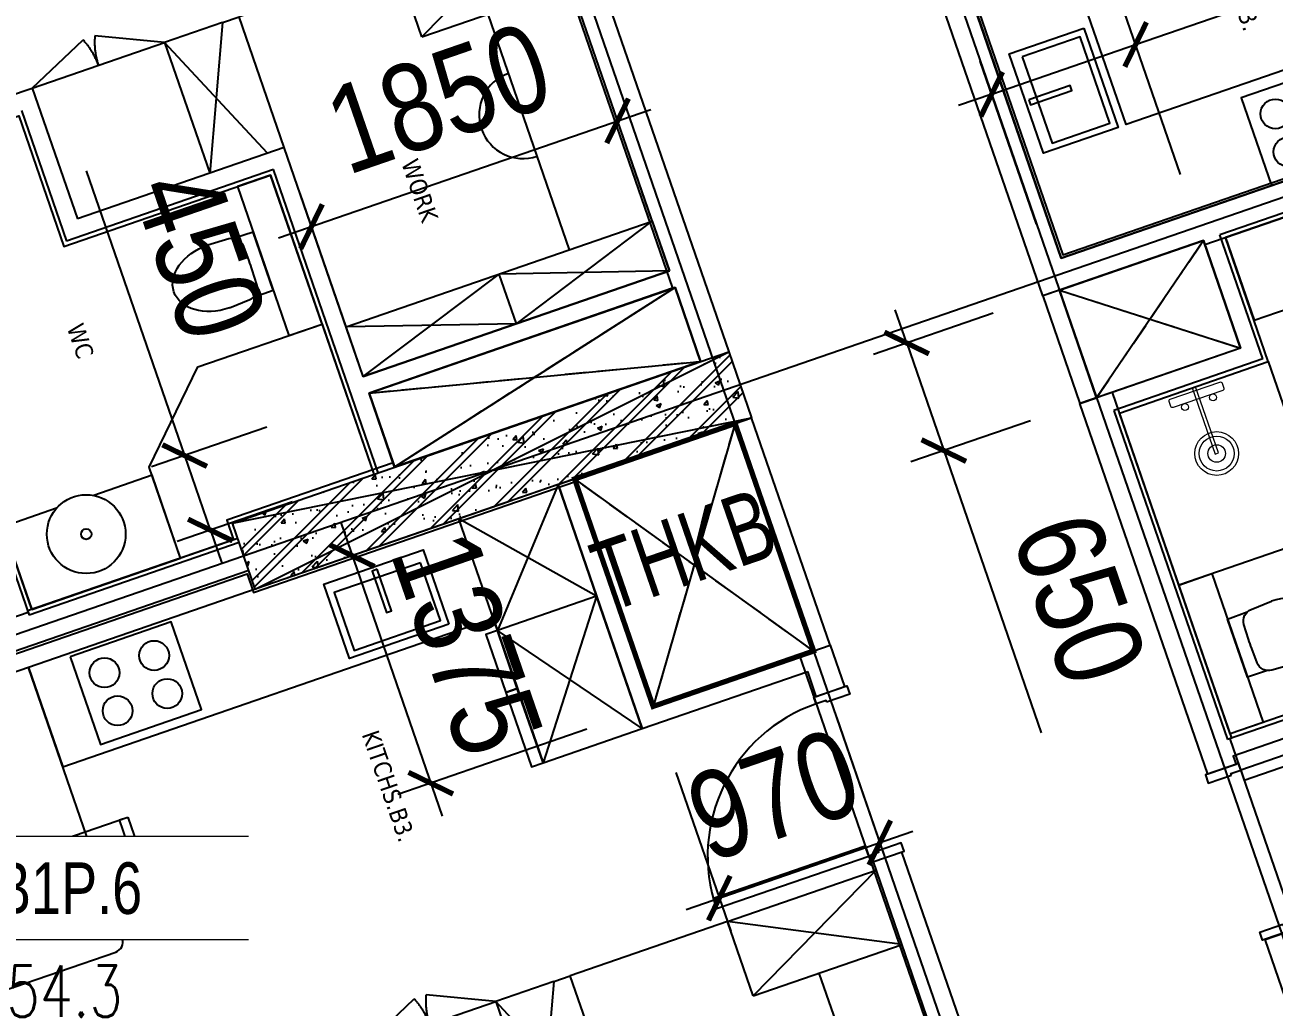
# Model space of a CAD drawing. Header units: millimetres. Extents: x -361699137 to 361252145, y -356478932 to 356523199.
# Drawn here: x -57059 to -49918, y 30538 to 36150 of the extents above; entities that cross this region are included whole.
import ezdxf
from ezdxf.enums import TextEntityAlignment as Align
from ezdxf.xclip import XClip

# ---------------------------------------------------------------- set-up
doc = ezdxf.new("R2010")
doc.units = ezdxf.units.MM
doc.header["$LTSCALE"] = 100
doc.header["$MEASUREMENT"] = 0
doc.header["$XCLIPFRAME"] = 0
doc.set_wipeout_variables(frame=1)
for name, pattern in [('ACAD_ISO03W100', [30, 12, -18]), ('HIDDEN', [0.375, 0.25, -0.125]), ('Xref_ST_MBDV Cot vach 30.7.2022$0$HIDDEN', [0.375, 0.25, -0.125])]:
    doc.linetypes.add(name, pattern=pattern)
for name, color, linetype in [('1VinaPVC-Text', 9, 'Continuous'), ('A-_FURN----_E-_N', 251, 'Continuous'), ('A-ANNO-ROOM', 50, 'Continuous'), ('ccu12-Text', 31, 'Continuous'), ('IDEA - dim', 251, 'Continuous'), ('KC', 5, 'Continuous'), ('KT-Khuat', 9, 'HIDDEN'), ('KT-Net manh', 139, 'Continuous'), ('KT-Tuong', 1, 'Continuous'), ('Xref_ST_MBDV Cot vach 30.7.2022$0$KT-Khuat', 9, 'Xref_ST_MBDV Cot vach 30.7.2022$0$HIDDEN'), ('Xref_ST_MBDV Cot vach 30.7.2022$0$KT-Text', 7, 'Continuous')]:
    doc.layers.add(name, color=color, linetype=linetype)
for name, color, linetype, lineweight in [('A-NoiThat', 39, 'Continuous', 13), ('ccu12-Tencaukien', 9, 'Continuous', 15), ('KT-Chuviet', 255, 'Continuous', 15), ('KT-Net thay', 7, 'Continuous', 15), ('KT-Net truc', 18, 'Continuous', 15)]:
    doc.layers.add(name, color=color, linetype=linetype, lineweight=lineweight)
doc.layers.add('dien tich thong thuy', color=3, linetype='Continuous', plot=False)
doc.styles.add('220126_HDN_HBA typical plan$0$211210_HDN_HBA_TYPICAL PLAN CORE OPT 1$0$HBA-Text', font='GOTHIC.TTF')
doc.styles.add('Arial Narrow', font='ARIALN.TTF')
doc.styles.add('font unicode ccu', font='arial.ttf')
doc.styles.add('ROMANS', font='ROMANS.SHX')
doc.styles.add('Tahoma', font='tahoma.ttf')
doc.styles.add('Xref_ST_MBDV Cot vach 30.7.2022$0$Arial', font='arial.ttf', dxfattribs={"width": 0.7})
doc.dimstyles.new('ccu12-200', dxfattribs={"dimscale": 200, "dimtxt": 2.5, "dimasz": 1, "dimexe": 1, "dimexo": 2, "dimgap": 1, "dimtad": 1, "dimdec": 0, "dimdsep": 46, "dimtxsty": 'Arial Narrow', "dimblk": 'ARCHTICK', "dimcen": -1, "dimdle": 1, "dimclrd": 256, "dimclre": 256, "dimclrt": 3, "dimadec": 0, "dimazin": 2, "dimtfac": 0.1, "dimtdec": 0, "dimtmove": 0, "dimatfit": 1, "dimldrblk": 'ARCHTICK', "dimfxl": 1, "dimtvp": 0.8333333333333334, "dimtolj": 1, "dimtzin": 12, "dimarcsym": 0})

# ---------------------------------------------------------------- blocks, each defined once
blk = doc.blocks.new('*U204')
at = {"ltscale": 5}
blk.add_lwpolyline([(305, -530), (305, -1.13686837721616e-13), (-305, 0), (-305, -530)], close=True, dxfattribs=at)
for centre in [(-150, -150), (150, -150.0000000000001), (-150, -380), (150, -380)]:
    blk.add_circle(centre, 85, dxfattribs=at)
blk = doc.blocks.new('*U205')
at = {"ltscale": 5}
for points in [[(-300, -450), (300, -450), (300, 0), (-300, 0)], [(-261, -65), (261, -65), (261, -415), (-261, -415)], [(-15, -20), (15, -20), (15, -270), (-15, -270)]]:
    blk.add_lwpolyline(points, close=True, dxfattribs=at)
blk = doc.blocks.new('220126_HDN_HBA typical plan$0$210902_YS plan 330pm ver13$0$TOTO-WC-CW822J')
at = {"color": 0}
blk.add_lwpolyline([(-177.2072506700642, -119.1915361834399), (-175, 0), (175, 0), (177.2072506700642, -119.1915361836145)], dxfattribs=at)
blk.add_lwpolyline([(-190, -270), (-183.3947591906181, -144.5004246227618, -0.3908696114996718), (-115.4352058441145, -78.20653349565691), (-27.76706723973621, -75.77130742336158, -0.01388621073825284), (27.76706724101678, -75.77130742336158), (115.4352058439981, -78.20653349565691, -0.3908696114996718), (183.3947591905016, -144.5004246227618), (190, -270)], format="xyb", dxfattribs=at)
blk.add_ellipse((0, -270), major_axis=(0, -270), ratio=0.7037037037037037, start_param=4.71238898038469, end_param=7.853981633974483, dxfattribs=at)
blk = doc.blocks.new('d800')
blk.add_line((760, 70), (40, 70))
for points in [[(40, 790), (40, 70), (85, 70), (85, 790)], [(50, 25), (40, 25), (40, 70), (0, 70), (0, -70), (50, -70)], [(750, 25), (760, 25), (760, 70), (800, 70), (800, -70), (750, -70)]]:
    blk.add_lwpolyline(points, close=True)
blk.add_arc((40, 70), 720, 0, 90)
blk = doc.blocks.new('26')
at = {"layer": 'A-_FURN----_E-_N', "linetype": 'Continuous'}
for points in [[(674.9999999981228, -1170.000000000073), (674.9999999981228, -1769.999999999156), (1474.999999998137, -1769.999999999607), (1475, -1170.000000000044)], [(674.9999999981228, -1769.999999999156), (674.9999999962747, -1839.999999999607), (1024.999999998123, -1839.999999999127), (1024.999999998137, -1769.999999999607)], [(1024.999999998137, -1769.999999999607), (1024.999999998123, -1839.999999999127), (1474.999999998145, -1839.999999999578), (1474.999999998137, -1769.999999999607)]]:
    blk.add_lwpolyline(points, close=True, dxfattribs=at)
at = {"layer": 'IDEA - dim'}
for p, q in [((-1.455191522836685e-11, -1070.000000000073), (0, -100)), ((2675.000003136694, -1070.000002763758), (2675.000003688037, -170.0000000000728)), ((3125.00000304541, -1070.000002763321), (3125.000003688037, -170.0000000010041)), ((4550.000000001863, -670.0000000005384), (3125.000003693611, -670.0000000010114)), ((3125.00000304541, -1070.000002763321), (2675.000003136694, -1070.000002763758)), ((3124.999999353648, -1070.000003145149), (3125.000003045432, -1069.999996950908)), ((4849.999999999985, -1095.000000001004), (4550.000000001848, -1095.000000001019)), ((674.9999999981228, -1769.999999999156), (-1.862645149230957e-09, -1769.99999999912)), ((3465.000000003725, -2020.000000004278), (2674.999999999985, -2020.000000004249)), ((2674.999999996267, -2119.999999999607), (2674.99999999626, -2020.00000000518)), ((2674.999999998123, -2120.000000000073), (2674.999999998137, -2470.000000000546))]:
    blk.add_line(p, q, dxfattribs=at)
for points in [[(0, -100), (-1.455191522836685e-11, 0)], [(1375, -100), (0, -100)], [(1474.999999999971, -1170.000000000364), (0, -1170.000000000073), (-1.891748979687691e-09, -4369.999999999141), (599.9999999981228, -4369.999999999141), (599.9999999999854, -1769.999999999593), (1474.999999998137, -1769.999999999607), (1475, -1170.000000000044)], [(5490.000006117116, -3000.000006208036), (5490, -4245.000000000538), (2799.999999996275, -4245.000000000073), (2799.999999996267, -3394.999999999622), (3589.999999999985, -3395.000000000073), (3590.000000000015, -2144.999999999607), (5397.323217466314, -2144.999999918175)], [(5490.00000611713, -3000.000006206166), (5490, -3345.0000004592), (4940.000000460073, -3345.000000460146), (4490.000000460073, -2895.000000460132), (4490.000000460066, -2145.000000000044), (5397.323217466314, -2144.999999918175)], [(2674.999999996282, -3270.000000000502), (2674.999999996275, -2469.999999999607), (3465, -2470.000000000553)], [(4990.00000200978, -3922.24972161006), (4990.00000200978, -4245.000000001004), (5490, -4245.000000000538), (5490, -3345.0000004592), (4990.00000200978, -3345.00000045968), (4990.000002007924, -3697.750278391024)]]:
    blk.add_lwpolyline(points, dxfattribs=at)
for points in [[(1675.000000007451, -125.0000000000728), (1665.000000007436, -125.0000000000728), (1665.000000007451, -185.0000000000728), (1625.000000007451, -184.9999999995925), (1625.000000007421, 15.00000000040745), (1675.000000009313, 14.99999999990541)], [(2575.000000009299, -125.0000000005384), (2585.000000007436, -124.9999999995925), (2585.000000009313, -185.0000000005384), (2625.000000007451, -185.0000000005384), (2625.000000007436, 15.00000000037835), (2575.000000007436, 14.99999999949068)], [(2585.000000009313, -1105.000000001004), (2585.000000009313, -185.0000000005384), (2525.000000009299, -185.0000000010041), (2525.000000007436, -1105.000000001004)], [(4850.000000001863, -170.000000000975), (4850.000000000015, -2020.00000000147), (4550.000000001855, -2020.000000001448), (4550.000000001848, -170.0000000019209)], [(4490.000000460066, -2145.000000000044), (3590.000000000015, -2144.999999999607), (3590.000000001848, -2345.000000000546), (4490.000000460059, -2345.000000000524)], [(993.3708926252875, -4113.634093876055), (1443.370892627165, -4113.634093876055), (1443.370892625288, -4563.634093876521), (993.3708926252875, -4563.634093875604)], [(993.3708926252875, -4113.634093876055), (1443.370892627165, -4113.634093876055), (1443.370892625309, -4163.634093876077), (993.3708926252875, -4163.63409387607)]]:
    blk.add_lwpolyline(points, close=True, dxfattribs=at)
at = {"layer": 'IDEA - dim', "color": 6, "const_width": 29.99999999999999}
blk.add_lwpolyline([(0, -100), (1375, -100), (1374.999999999985, -1070.000000000058), (-1.455191522836685e-11, -1070.000000000073)], close=True, dxfattribs=at)
at = {"layer": 'IDEA - dim'}
blk.add_lwpolyline([(-1.891748979687691e-09, -5169.999999999622), (1639.999999994383, -5169.999999999607, 0.414213562373095), (1699.999999994427, -5110.000000000073), (1699.99999999439, -4429.999999999141, 0.414213562373095), (1639.999999996282, -4369.999999999629), (-1.862645149230957e-09, -4369.999999999607)], format="xyb", close=True, dxfattribs=at)
for radius in [224.9999999999999, 29.99999999999999]:
    blk.add_circle((5185.000002004206, -3810.000000000524), radius, dxfattribs=at)
for centre, radius, end in [((2585.000000009313, -185.0000000005384), 919.9999999999997, 269.9999999995831), ((3733.683784395442, -670.00000000008), 249.9999999999999, 359.9999999995831)]:
    blk.add_arc(centre, radius, 179.9999999995831, end, dxfattribs=at)
at = {"layer": 'KT-Khuat', "ltscale": 5}
for p, q in [((0, -100), (1374.999999999985, -1070.000000000058)), ((1375, -100), (-1.455191522836685e-11, -1070.000000000073)), ((4949.999999998123, -169.9999999995925), (5397.323217466299, -2019.999999919077)), ((4949.999999998137, -2020.000000001455), (5397.323274049806, -169.9999999181819))]:
    blk.add_line(p, q, dxfattribs=at)
at = {"layer": 'KT-Net manh', "linetype": 'ACAD_ISO03W100', "ltscale": 4}
for p, q in [((3125.0000036899, -170.0000000722503), (2675.000003168359, -1070.000002763758)), ((2675.000003688037, -170.0000000000728), (3125.00000304541, -1070.000002763321)), ((4849.999999994412, -1095.000000000982), (4549.999999996275, -170.0000000019354)), ((4849.99999999626, -170.0000000010186), (4549.999999996289, -1095.000000001004)), ((2675.000003136694, -1070.000002763758), (2675.00000313668, -2020.000000000524)), ((4849.999999994398, -2020.00000000147), (4549.999999996289, -1095.000000001004)), ((4849.999999994412, -1095.000000000982), (4549.999999996282, -2020.000000001455)), ((0, -1170.000000000073), (674.9999999981228, -1769.999999999156)), ((674.9999999981228, -1170.000000000073), (-1.862645149230957e-09, -1769.99999999912)), ((674.9999999981228, -1170.000000000073), (1474.999999998137, -1769.999999999607)), ((1475, -1170.000000000044), (674.9999999981228, -1769.999999999156)), ((2674.999999998123, -2120.000000000073), (3465, -2470.000000000553)), ((3465.000000001848, -2120.000000000568), (2674.999999996275, -2469.999999999607)), ((2674.999999996275, -2469.999999999607), (2509.874697772786, -2834.326274877021)), ((2674.999999996282, -3270.000000000502), (2509.874697772771, -2905.673725121262))]:
    blk.add_line(p, q, dxfattribs=at)
for centre, start, end in [((2674.999999996275, -2469.999999999607), 245.6183179426831, 269.9999999995831), ((2674.999999996282, -3270.000000000502), 89.99999999958312, 114.3816820573169)]:
    blk.add_arc(centre, 399.9999999999998, start, end, dxfattribs=at)
at = {"layer": 'KT-Tuong'}
for p, q in [((2625.000000007465, -5.384208634495735e-10), (5397.323274051669, 7.389462552964687e-08)), ((1624.999999998152, -170.0000000005384), (1624.999999998137, -1.01863406598568e-10)), ((1624.999999996275, -170.0000000000728), (1474.999999999985, -170.0000000000728)), ((4850, -170.0000000005384), (2625.000000009313, -169.9999999996071)), ((4850.000000000015, -2020.00000000147), (4850.000000001863, -170.000000000975)), ((4949.999999998137, -169.9999999995925), (4949.999999998137, -2020.00000000147)), ((5397.323274049806, -169.9999999181746), (4949.999999998123, -170.0000000000728)), ((4849.999999998137, -2020.000000001935), (3465, -2020.000000003798)), ((3465, -2020.000000004264), (3465, -3270.000000000058)), ((5397.323217466314, -2019.999999919077), (4949.999999996275, -2020.000000001004)), ((5397.323217464451, -2119.999999918175), (3565.000000001848, -2120.000000000058)), ((3564.999999998137, -2120.000000000538), (3564.999999998137, -3370.000000000073)), ((5515.00000611713, -3000.000006207571), (5514.999999999985, -4269.999999999593)), ((5685.000003750451, -3000.000008806877, 9.79608882449709e-09), (5684.999993890298, -6600.000161862743, -1.594545972149397e-08)), ((2774.999999994412, -3369.999999998676), (3564.999999998137, -3370.000000000073)), ((4365.000000001863, -4270.000000000538), (5514.999999999985, -4269.999999999593))]:
    blk.add_line(p, q, dxfattribs=at)
for points in [[(0, -1170.000000000073), (-1.455191522836685e-11, -1070.000000000073), (1374.999999999985, -1070.000000000058), (1374.999999999985, 4.365574568510056e-11)], [(1374.999999999985, 4.365574568510056e-11), (-1.455191522836685e-11, 0)], [(1374.999999999985, 4.365574568510056e-11), (1624.999999998137, -1.01863406598568e-10)], [(-1.455191522836685e-11, -1170.000000000058), (1475, -1170.000000000044), (1474.999999999985, -170.0000000000728)], [(4850, -170.0000000005384), (4849.999999998123, -2020.000000001484)], [(2674.999999996275, -3420.000000000524), (2674.999999996282, -3270.000000000502), (3465, -3270.000000000058)]]:
    blk.add_lwpolyline(points, dxfattribs=at)
at = {"layer": 'IDEA - dim'}
for name, p, xscale, rotation in [('*U205', (99.9999999981228, -2319.999999999141), -1, 90), ('d800', (2729.999999994419, -4219.9999999996), -0.9999999999999994, 270)]:
    blk.add_blockref(name, p, dxfattribs=dict(at, xscale=xscale, rotation=rotation))
at = {"layer": 'IDEA - dim', "xscale": -0.9999999999999998}
blk.add_blockref('220126_HDN_HBA typical plan$0$210902_YS plan 330pm ver13$0$TOTO-WC-CW822J', (4040.000000230968, -2345.000000000538), dxfattribs=at)
at = {"layer": 'IDEA - dim', "extrusion": (3.761581922631318e-37, -2.328948182566656e-37, -1), "xscale": -1.000000000000001, "zscale": -1.000000000000001, "rotation": 90}
blk.add_blockref('*U204', (-550, -3819.999999999141), dxfattribs=at)
at = {"layer": '1VinaPVC-Text', "style": 'Tahoma'}
for s, p in [('WORK', (3766.135178042547, -1417.810789076218)), ('KITCHS.B3.', (981.6046331841499, -2696.742804865426)), ('WC', (4030.913363985717, -3531.033974960061))]:
    blk.add_text(s, height=99.99999999999996, rotation=359.9999999995831, dxfattribs=at).set_placement(p)
blk = doc.blocks.new('A$C2A980E36')
at = {"ltscale": 0.5}
blk.add_lwpolyline([(-10, 0), (10, 0), (10, 400), (-10, 400)], close=True, dxfattribs=at)
blk.add_lwpolyline([(160, 60), (160, 30, -0.4142135623730916), (150, 20), (-150, 20, -0.4142135623730987), (-160, 30), (-160, 60.00000000000728, -0.414213562373095), (-150, 70.00000000000728), (150, 70, -0.4142135623730915)], format="xyb", close=True, dxfattribs=at)
for centre, radius in [((0, 400), 125), ((0, 400), 100), ((0, 400), 50), ((-85, 90.00000000000728), 20), ((85, 90), 20)]:
    blk.add_circle(centre, radius, dxfattribs=at)
blk = doc.blocks.new('18')
at = {"layer": 'IDEA - dim'}
blk.add_line((1624.999999996238, 7930.000000000004), (1624.999999996238, 8100.000000000011), dxfattribs=at)
for points in [[(1675.000000007414, 7975.000000000076), (1665.000000007414, 7975.000000000062), (1665.000000007392, 7915.000000000069), (1625.000000007407, 7915.000000000069), (1625.000000007414, 8115.000000000084), (1675.000000007414, 8115.000000000084)], [(2575.000000007414, 7975.000000000069), (2585.000000007407, 7975.000000000084), (2585.000000007414, 7915.000000000069), (2625.000000007414, 7915.000000000069), (2625.000000007407, 8115.000000000069), (2575.000000007414, 8115.000000000062)], [(2585.000000007407, 6994.999999999669), (2585.000000007414, 7914.999999999662), (2525.000000007407, 7914.999999999654), (2525.000000007407, 6994.999999999662)], [(2800.000001167835, 7905.000000000084), (3700.000001834655, 7905.000000000011), (3700.000001834669, 7705.000000000004), (2800.000001167842, 7705.000000000069)]]:
    blk.add_lwpolyline(points, close=True, dxfattribs=at)
for points, elevation in [([(7159.997110252538, 7930.000000000047), (5684.99711025443, 7930.000000000069), (5684.997110254364, 5355.000000000011), (6284.99711025435, 5355.000000000011), (6284.9971102544, 7330.000000000062), (7159.997110252531, 7329.999999999982)], -3.803953503914419e-10), ([(3699.996061453749, 7905.000373194252), (4739.996059622776, 7905.000373194238), (4739.996059622747, 7005.000373194223), (3699.996061453741, 7005.000373194231)], 3.575141225003065e-10)]:
    blk.add_lwpolyline(points, close=True, dxfattribs=dict(at, elevation=elevation))
for points, elevation in [([(2799.996058933575, 6930.000371440528), (2799.996058913101, 7005.000370430422), (2799.996064078208, 7005.000370430465), (2799.996063081715, 7905.000373194347), (4739.996059622768, 7905.000373423838), (4739.996059622761, 7005.000372964616), (5489.996057612974, 7005.000372735023), (5489.996057612974, 6105.000373194223), (4749.996059620891, 6105.000373194238)], 5.562278967497294e-10), ([(4989.996059622739, 6427.750651584542), (4989.996059622747, 6105.000373194238), (5489.996057612967, 6105.000373194223), (5489.996057612974, 7005.000372735023), (4989.996059622761, 7005.000372735038), (4989.996059622761, 6652.250094803941)], 6.243583338056205e-10)]:
    blk.add_lwpolyline(points, dxfattribs=dict(at, elevation=elevation))
at = {"layer": 'KT-Tuong'}
for p, q in [((2625.000000007414, 8100.000000000025), (4864.996059622768, 8100.000000000047)), ((2625.000000007414, 7930.000000000011), (2625.000000007414, 8100.000000000025)), ((4864.996059622754, 7130.00037273503), (4864.996059622768, 8100.000000000047)), ((4764.996059622761, 7930.000000000025), (2774.999998921347, 7930.000000000076)), ((2774.999999312648, 6929.999998246345), (2774.999998921347, 7930.000000000076)), ((4764.996059622754, 7030.000372735023), (4764.996059622761, 7930.000000000025)), ((4864.996059622754, 7130.00037273503), (5514.996059619116, 7130.000372735023)), ((4764.996059622754, 7030.000372735023), (5514.996059619036, 7030.000372735023)), ((5514.996059619029, 6080.000000000011), (5514.996059619036, 7030.000372735023))]:
    blk.add_line(p, q, dxfattribs=at)
for points in [[(-2.182787284255028e-11, 7930.000000000011), (-1.455191522836685e-11, 8100.000000000004), (1624.999999994368, 8100.000000000069), (1624.999999994368, 7930.000000000011)], [(2774.999999312648, 6929.999998246345), (2675.000003075183, 6929.999998246345), (2675.000003687994, 7930.000000000011), (2625.000000007414, 7930.000000000011)]]:
    blk.add_lwpolyline(points, dxfattribs=at)
at = {"layer": 'KT-Tuong', "elevation": -3.051679928179306e-10}
blk.add_lwpolyline([(5514.996059619138, 8100.000000000047), (4864.996059622768, 8100.000000000047), (4864.996059622768, 7999.999999904441), (5514.99605961913, 7999.999999904441)], close=True, dxfattribs=at)
for points in [[(5514.99605961913, 7130.000372735023), (5514.996059619138, 8100.000000000047), (7424.997110250682, 8100.000000000098)], [(5514.999999999956, 3000.000000000004), (5684.997110254313, 3000.000000000007), (5684.99711025443, 7930.000000000069), (7424.997110248827, 7930.00000000004)]]:
    blk.add_lwpolyline(points, dxfattribs=at)
at = {"layer": 'Xref_ST_MBDV Cot vach 30.7.2022$0$KT-Khuat', "linetype": 'Xref_ST_MBDV Cot vach 30.7.2022$0$HIDDEN', "ltscale": 5}
for p, q in [((4864.996059622768, 7999.999999904441, 1.215037295738486e-09), (5514.996059619116, 7130.000372735023)), ((5514.996059619109, 7999.999999904441, 1.215037295738486e-09), (4864.996059622761, 7130.000372735023))]:
    blk.add_line(p, q, dxfattribs=at)
at = {"layer": 'A-NoiThat', "rotation": 90}
blk.add_blockref('A$C2A980E36', (4739.996059622797, 7455.000372964623, -1.498457198413953e-08), dxfattribs=at)
at = {"layer": 'IDEA - dim', "xscale": -1, "rotation": 359.9999999999991}
blk.add_blockref('*U205', (6584.9971102544, 7829.999999999982), dxfattribs=at)
at = {"layer": 'IDEA - dim'}
blk.add_blockref('220126_HDN_HBA typical plan$0$210902_YS plan 330pm ver13$0$TOTO-WC-CW822J', (3250.000001501256, 7705.000000000047), dxfattribs=at)
at = {"layer": 'IDEA - dim', "extrusion": (2.838768210677084e-13, -2.067951531382568e-25, -1), "xscale": -1, "zscale": -1, "rotation": 90}
blk.add_blockref('*U204', (-6214.997110254393, 6354.999999999996, 2.412952568901709e-09), dxfattribs=at)
at = {"layer": '1VinaPVC-Text', "style": 'Tahoma'}
blk.add_text('KITCHS.B3.', height=99.99999999999993, rotation=179.9999999997916, dxfattribs=at).set_placement((7223.552717247287, 6522.783462356045))
blk = doc.blocks.new('TAG CAO DO SAN')
blk.add_wipeout([(1526701.778855525, -266095.22987594287), (1527644.6359120198, -266095.22987594287), (1527644.6359120198, -266330.944140067), (1526701.778855525, -266330.944140067)]).dxf.layer = 'KT-Net thay'
at = {"layer": 'KT-Net thay', "flags": 128}
blk.add_lwpolyline([(1526701.778855525, -266095.2298759429), (1526701.778855525, -266330.9441400666), (1527644.63591202, -266330.9441400666), (1527644.63591202, -266095.2298759429)], close=True, dxfattribs=at)
blk.add_lwpolyline([(1526701.778855525, -266330.9441400666), (1527644.63591202, -266330.9441400666)], dxfattribs=at)
at = {"layer": 'KT-Chuviet', "color": 31, "style": 'font unicode ccu', "width": 0.75}
blk.add_attdef('TÊNPHÒNG', text='', height=117.85713, dxfattribs=at).set_placement((1527175.308820772, -266213.4467624734), align=Align.MIDDLE_CENTER)
blk = doc.blocks.new('A$C1AAC5519')
at = {"layer": 'A-ANNO-ROOM', "insert": (772.955269176513, 1216.574747113511), "char_height": 600, "attachment_point": 2, "rotation": 50.44882673977027, "style": '220126_HDN_HBA typical plan$0$211210_HDN_HBA_TYPICAL PLAN CORE OPT 1$0$HBA-Text'}
blk.add_mtext_dynamic_manual_height_columns('S.B1.', width=722857412.8743668, gutter_width=9765.624999999996, heights=[0], dxfattribs=at)
blk = doc.blocks.new('A$C418F5BC8')
at = {"layer": 'A-ANNO-ROOM', "insert": (648.1133449638728, 1090.790118377889), "char_height": 600, "attachment_point": 2, "rotation": 50.44882673977027, "style": '220126_HDN_HBA typical plan$0$211210_HDN_HBA_TYPICAL PLAN CORE OPT 1$0$HBA-Text'}
blk.add_mtext_dynamic_manual_height_columns('SL-S', width=722857412.8743668, gutter_width=9765.624999999996, heights=[0], dxfattribs=at)
blk = doc.blocks.new('A$C2A6C5140')
at = {"layer": 'A-ANNO-ROOM', "insert": (731.4497625969816, 1190.0169191678, 0.0003277973379295924), "char_height": 600, "attachment_point": 2, "rotation": 50.44882673977027, "style": '220126_HDN_HBA typical plan$0$211210_HDN_HBA_TYPICAL PLAN CORE OPT 1$0$HBA-Text'}
blk.add_mtext_dynamic_manual_height_columns('2-BR', width=722857412.8743668, gutter_width=9765.624999999996, heights=[0], dxfattribs=at)
blk = doc.blocks.new('A$C5388591E')
at = {"layer": 'A-ANNO-ROOM', "insert": (894.3001998505497, 842.1987865094561, 0.0004622000541105721), "char_height": 600, "attachment_point": 2, "rotation": 1.4064704596368105, "style": '220126_HDN_HBA typical plan$0$211210_HDN_HBA_TYPICAL PLAN CORE OPT 1$0$HBA-Text'}
blk.add_mtext_dynamic_manual_height_columns('3-BR', width=722857412.8743668, gutter_width=9765.624999999996, heights=[0], dxfattribs=at)
blk = doc.blocks.new('A$C21AF0CCA')
at = {"layer": 'A-ANNO-ROOM', "insert": (1197.56892258345, 814.6835720778872), "char_height": 600, "attachment_point": 2, "rotation": 0.10542954816276216, "style": '220126_HDN_HBA typical plan$0$211210_HDN_HBA_TYPICAL PLAN CORE OPT 1$0$HBA-Text'}
blk.add_mtext_dynamic_manual_height_columns('S.B1P.', width=722857412.8743668, gutter_width=9765.624999999996, heights=[0], dxfattribs=at)
blk = doc.blocks.new('_ARCHTICK')
at = {"color": 0, "linetype": 'ByBlock', "const_width": 0.15}
blk.add_lwpolyline([(-0.5, -0.5), (0.5, 0.5)], dxfattribs=at)
blk = doc.blocks.new('*D435')
at = {"layer": 'Defpoints', "color": 0, "transparency": 16777216}
for p in [(88529.01261485268, -4032.433043001114), (88857.58021613678, -4984.11834154887), (87108.86698240251, -5587.858373488627)]:
    blk.add_point(p, dxfattribs=at)
at = {"layer": 'KC', "lineweight": -2, "transparency": 16777216}
for p, q in [((88727.04183085257, -4606.018182903845), (88463.74342221058, -3843.382963678603)), ((86591.2493017959, -4701.44226758297), (88718.06269417518, -3967.163850359015)), ((86978.32859711832, -5209.758214843601), (86715.03018847632, -4447.12299561836))]:
    blk.add_line(p, q, dxfattribs=at)
at = {"layer": 'KC', "lineweight": -2, "transparency": 16777216, "xscale": 200, "yscale": 200, "zscale": 200}
for p, rotation in [((88529.01261485268, -4032.433043001114), 19.04713971614257), ((86780.29938111841, -4636.173074940871), 199.0471397161426)]:
    blk.add_blockref('_ARCHTICK', p, dxfattribs=dict(at, rotation=rotation))
at = {"layer": 'KC', "color": 3, "transparency": 16777216, "insert": (87506.07508860981, -3903.94332007668), "char_height": 500, "attachment_point": 5, "rotation": 19.047139716142567, "style": 'Arial Narrow'}
blk.add_mtext('\\A1;1850', dxfattribs=at)
blk = doc.blocks.new('*D436')
at = {"layer": 'Defpoints', "color": 0, "transparency": 16777216}
for p in [(86903.27818177734, -5652.837529282358), (86055.7162327776, -5945.055330952251), (87049.94411323896, -6078.23414102571)]:
    blk.add_point(p, dxfattribs=at)
at = {"layer": 'KC', "lineweight": -2, "transparency": 16777216}
for p, q in [((86055.7162327776, -5945.055330952251), (85494.80472183222, -4318.16179224064)), ((86525.12281032478, -5783.215882706481), (85866.63854705133, -6010.244507664313)), ((86202.38216423921, -6370.451942695607), (86055.7162327776, -5945.055330952251)), ((86671.78874178641, -6208.612494449833), (86013.30447851295, -6435.641119407668)), ((86202.38216423921, -6370.451942695607), (86267.57134095128, -6559.529628421882))]:
    blk.add_line(p, q, dxfattribs=at)
at = {"layer": 'KC', "lineweight": -2, "transparency": 16777216, "xscale": 200, "yscale": 200, "zscale": 200}
for p, rotation in [((86055.7162327776, -5945.055330952251), 289.0228909016397), ((86202.38216423921, -6370.451942695607), 109.0228909016397)]:
    blk.add_blockref('_ARCHTICK', p, dxfattribs=dict(at, rotation=rotation))
at = {"layer": 'KC', "color": 3, "transparency": 16777216, "insert": (86140.49388360104, -4794.132117355628), "char_height": 500, "attachment_point": 5, "rotation": 289.0228909016397, "style": 'Arial Narrow'}
blk.add_mtext('\\A1;450', dxfattribs=at)
blk = doc.blocks.new('*D437')
at = {"layer": 'Defpoints', "color": 0, "transparency": 16777216}
for p in [(88283.37537277909, -6078.762359702778), (88732.10104790307, -7378.481663431292), (87461.82445326293, -7817.04229793822)]:
    blk.add_point(p, dxfattribs=at)
at = {"layer": 'KC', "lineweight": -2, "transparency": 16777216}
for p, q in [((87905.27521169443, -6209.300737920661), (86824.04869759662, -6582.592183318648)), ((86947.82958903, -6328.272913667377), (87527.09364237187, -8006.092378480549)), ((88354.00088681841, -7509.020041649175), (87272.7743727206, -7882.311487047162))]:
    blk.add_line(p, q, dxfattribs=at)
at = {"layer": 'KC', "lineweight": -2, "transparency": 16777216, "xscale": 200, "yscale": 200, "zscale": 200}
for p, rotation in [((87013.09877813896, -6517.322994209706), 109.0471386453418), ((87461.82445326293, -7817.04229793822), 289.0471386453418)]:
    blk.add_blockref('_ARCHTICK', p, dxfattribs=dict(at, rotation=rotation))
at = {"layer": 'KC', "color": 3, "transparency": 16777216, "insert": (87667.82135737207, -7018.601744741223), "char_height": 500, "attachment_point": 5, "rotation": 289.0471386453418, "style": 'Arial Narrow'}
blk.add_mtext('\\A1;1375', dxfattribs=at)
blk = doc.blocks.new('*D438')
at = {"layer": 'Defpoints', "color": 0, "transparency": 16777216}
for p in [(89648.99887010457, -7061.924406023441), (88732.10104790308, -7378.481663431303), (90027.11442970294, -8157.123852642231)]:
    blk.add_point(p, dxfattribs=at)
at = {"layer": 'KC', "lineweight": -2, "transparency": 16777216}
for p, q in [((89779.5372437587, -7440.024568683722), (90092.38361653, -8346.173933972372)), ((88862.63942155722, -7756.581826091584), (89175.48579432852, -8662.731191380226)), ((88921.1665261713, -8538.950296877152), (90216.16451103307, -8091.854665815161))]:
    blk.add_line(p, q, dxfattribs=at)
at = {"layer": 'KC', "lineweight": -2, "transparency": 16777216, "xscale": 200, "yscale": 200, "zscale": 200}
for p, rotation in [((90027.11442970294, -8157.123852642231), 19.04713795377014), ((89110.21660750145, -8473.681110050085), 199.0471379537701)]:
    blk.add_blockref('_ARCHTICK', p, dxfattribs=dict(at, rotation=rotation))
at = {"layer": 'KC', "color": 3, "transparency": 16777216, "insert": (89420.08462246397, -7885.042737881613), "char_height": 500, "attachment_point": 5, "rotation": 19.04713795377013, "style": 'Arial Narrow'}
blk.add_mtext('\\A1;970', dxfattribs=at)
blk = doc.blocks.new('*U467')
at = {"layer": 'ccu12-Tencaukien', "color": 8, "ltscale": 10000}
blk.add_line((360.6565736538532, -155.3215232637356), (354.4065714950475, -155.3215232637356), dxfattribs=at)
at = {"layer": 'ccu12-Text', "color": 2, "style": 'Arial Narrow', "width": 0.8}
blk.add_attdef('SH', text='', height=300, dxfattribs=at).set_placement((275.6048113084853, 5.864471777974813), align=Align.BOTTOM_RIGHT)
at = {"layer": 'ccu12-Text', "color": 31, "style": 'Arial Narrow', "width": 0.8}
for tag, p in [('(', (507.5315725744504, -75.41116959831947)), ('KT', (632.605666770517, -75.41116959831947)), (')', (962.8971199221714, -75.41116959831947))]:
    blk.add_attdef(tag, text='', height=250, dxfattribs=at).set_placement(p, align=Align.BOTTOM_LEFT)
blk = doc.blocks.new('*D470')
at = {"layer": 'Defpoints', "color": 0, "transparency": 16777216}
for p in [(91488.60735112858, -3595.959491148631), (91875.54568767385, -4716.713824850987), (91053.1781863058, -5000.634665876947)]:
    blk.add_point(p, dxfattribs=at)
at = {"layer": 'KC', "lineweight": -2, "transparency": 16777216}
for p, q in [((91488.60735112858, -3595.959491148631), (93099.78860361078, -3039.702178585823)), ((91745.00731401976, -4338.613662190688), (91423.33816430153, -3406.90940981848)), ((90666.23984976052, -3879.880332174584), (91488.60735112858, -3595.959491148631)), ((90922.6398126517, -4622.534503216648), (90600.97066293347, -3690.830250844432)), ((90666.23984976052, -3879.880332174584), (90477.18976843037, -3945.149519001625))]:
    blk.add_line(p, q, dxfattribs=at)
at = {"layer": 'KC', "lineweight": -2, "transparency": 16777216, "xscale": 200, "yscale": 200, "zscale": 200}
for p, rotation in [((91488.60735112858, -3595.959491148631), 199.0471379537623), ((90666.23984976052, -3879.880332174584), 19.04713795376226)]:
    blk.add_blockref('_ARCHTICK', p, dxfattribs=dict(at, rotation=rotation))
at = {"layer": 'KC', "color": 3, "transparency": 16777216, "insert": (92334.66716256167, -2822.201904575621), "char_height": 500, "attachment_point": 5, "rotation": 19.04713795376227, "style": 'Arial Narrow'}
blk.add_mtext('\\A1;870', dxfattribs=at)
blk = doc.blocks.new('*D471')
at = {"layer": 'Defpoints', "color": 0, "transparency": 16777216}
for p in [(91053.1781863058, -5000.63466587694), (91265.30304349257, -5615.047430196497), (90392.71941974937, -5916.305293507692)]:
    blk.add_point(p, dxfattribs=at)
at = {"layer": 'KC', "lineweight": -2, "transparency": 16777216}
for p, q in [((90675.0780236455, -5131.173039531059), (89991.54448123244, -5367.161716015195)), ((90180.59456256259, -5301.892529188135), (90115.32537573554, -5112.842447857991)), ((90180.59456256259, -5301.892529188135), (90392.71941974937, -5916.305293507692)), ((90887.20288083228, -5745.585803850616), (90203.66933841922, -5981.574480334752)), ((90392.71941974937, -5916.305293507692), (90949.75586653431, -7529.74328297707))]:
    blk.add_line(p, q, dxfattribs=at)
at = {"layer": 'KC', "lineweight": -2, "transparency": 16777216, "xscale": 200, "yscale": 200, "zscale": 200}
for p, rotation in [((90180.59456256259, -5301.892529188135), 289.0471379537671), ((90392.71941974937, -5916.305293507692), 109.0471379537671)]:
    blk.add_blockref('_ARCHTICK', p, dxfattribs=dict(at, rotation=rotation))
at = {"layer": 'KC', "color": 3, "transparency": 16777216, "insert": (91166.86657343345, -6763.49347343433), "char_height": 500, "attachment_point": 5, "rotation": 289.0471379537671, "style": 'Arial Narrow'}
blk.add_mtext('\\A1;650', dxfattribs=at)
blk = doc.blocks.new('A$C0e39c971')
at = {"layer": 'KC'}
h = blk.add_hatch(dxfattribs=at)
h.set_pattern_fill('VATLIEU04', color=256, scale=40, style=0, pattern_type=2)
h.set_pattern_definition([(49.99999999999999, (-90946.1647472535, -18366.26446870027), (286.9040730403014, -25.10085399303804), [30, -330]), (355, (-90946.1647472535, -18366.26446870027), (-55.50053344520001, 300.8768534800047), [24, -264]), (100.4514, (-90922.25607525349, -18368.35620470027), (231.4037526856086, 275.7758168243814), [25.496076, -280.4568448]), (46.18420000000001, (-90946.1647472535, -18286.26446870027), (426.8964194502578, -66.20760573160723), [45, -495]), (96.6356, (-90910.5900492535, -18291.78179150027), (373.8650822194813, 389.6471483601767), [38.2441152, -420.6852]), (351.1842, (-90946.1647472535, -18286.26446870027), (373.8647780534509, 389.6474403701299), [36, -396]), (21, (-90906.1647472535, -18306.26446870027), (238.7628208473847, -161.0475562661355), [30, -330]), (326.0000000000001, (-90906.1647472535, -18306.26446870027), (97.32613276863269, 290.0600180187412), [24, -264]), (71.4514, (-90886.2678540535, -18319.68511110027), (336.089051432596, 129.012198683981), [25.496076, -280.4568448]), (37.50000000000001, (-90946.1647472535, -18366.26446870027), (4.863942126916267, 133.1575415325246), [0, -260.8, 0, -268, 0, -265]), (7.499999999999999, (-90946.1647472535, -18366.26446870027), (105.2278149768594, 157.7646847529441), [0, -152.8, 0, -254.8, 0, -101]), (327.5, (-91035.3647472535, -18366.26446870027), (213.5289744689636, -9.021948693751902), [0, -100, 0, -312, 0, -414]), (317.5, (-91075.3647472535, -18366.26446870027), (233.2744677369545, 40.04199293292709), [0, -130, 0, -207.2, 0, -294]), (45, (-90946.1647472535, -18366.26446870027), (-120.2081528017131, 120.2081528017131), []), (45, (-90946.1647472535, -18317.26446870027), (-120.2081528017131, 120.2081528017131), [])])
h.paths.add_polyline_path([(-3937.179183945482, -28124.69422809521), (-4067.71755759597, -27746.59406543367), (-1231.966337634396, -26767.55626305501), (-1101.427963983908, -27145.65642571656)])
at = {"layer": 'KC', "ltscale": 2000}
for p, q in [((-9721.15074960771, 3643.133174974926), (6499.690928355791, -43340.00829709283)), ((-11611.65156291472, 2990.441306720782), (4609.190115048783, -43992.70016534695)), ((14069.44074417278, -21696.36263981841), (-53644.32650565007, -45074.40919920281))]:
    blk.add_line(p, q, dxfattribs=at)
at = {"layer": 'KC'}
for p, q in [((1479.38094042032, -26132.97829355126), (869.138296239078, -27031.31189889674)), ((-1538.584531116765, -26400.38281024938), (-3140.63244129275, -27426.51769316017)), ((657.0134480858687, -26416.89913145837), (1691.505797606893, -26747.3910578708)), ((-3287.297764851013, -27004.12284218889), (-1392.66461417824, -26823.03507168042)), ((-1195.89664005232, -27178.47131515537), (-1664.06369935046, -28794.74613213156)), ((-2112.789374474203, -27495.02682840304), (-747.1708087199368, -28478.19056495321))]:
    blk.add_line(p, q, dxfattribs=at)
at = {"layer": 'KC', "linetype": 'ByBlock', "ltscale": 30}
for p, q in [((-3937.179183945482, -28124.69422809521, 7.594850334996254e-05), (-1231.966337634396, -26767.55626305501, 7.594850334996254e-05)), ((-4067.71755759597, -27746.59406543367, 7.594850334996254e-05), (-1101.427963983908, -27145.65642571656, 7.594850334996254e-05))]:
    blk.add_line(p, q, dxfattribs=at)
at = {"layer": 'KC', "elevation": 1.034975806175202e-10}
for points in [[(657.0134390522726, -26416.8991345772), (1479.38094042032, -26132.97829355126), (1691.505797606893, -26747.3910578708), (869.138296239078, -27031.31189889674), (657.0134480858687, -26416.89913145838)], [(-3287.297764851013, -27004.12284218889), (-1538.584531116765, -26400.38281024938), (-1392.66461417824, -26823.03507168042), (-3140.63244129275, -27426.51769316017), (-3286.552339585498, -27003.86548548522)], [(-2112.789374474436, -27495.02682840304), (-1195.89664005232, -27178.47131515537), (-747.1708087199368, -28478.19056495321), (-1664.06369935046, -28794.74613213156), (-2112.789374474203, -27495.02682840304)]]:
    blk.add_lwpolyline(points, dxfattribs=at)
at = {"layer": 'KC', "ltscale": 0.25, "elevation": 7.594850334996254e-05}
blk.add_lwpolyline([(-3937.179183945482, -28124.69422809521), (-4067.71755759597, -27746.59406543367), (-1231.966337634396, -26767.55626305501), (-1101.427963983908, -27145.65642571656)], close=True, dxfattribs=at)
at = {"layer": 'KC', "extrusion": (4.376655619254604e-07, -9.80437330037572e-07, 0.9999999999994236)}
ref = blk.add_blockref('*U467', (2486.779374419432, -31842.46525672108, -1.075418946197707), dxfattribs=dict(at, xscale=1.815893337873054, yscale=1.815893337873054, zscale=1.815893337873054, rotation=339.469833737933))
ref.add_attrib('KT', '(25x45)', dxfattribs={"layer": 'ccu12-Tencaukien', "color": 31, "extrusion": (4.376655619254604e-07, -9.80437330037572e-07, 0.9999999999994236), "height": 499.9999999999999, "rotation": 19.02100700350106, "style": 'Arial Narrow'}).set_placement((2512.959134355784, -31585.50529776142, 0.03204977943262453), align=Align.BOTTOM_LEFT)
ref.add_attrib('SH', 'D7-14', dxfattribs={"layer": 'ccu12-Tencaukien', "color": 2, "extrusion": (4.376655619254604e-07, -9.80437330037572e-07, 0.9999999999994236), "height": 499.9999999999999, "rotation": 19.02100700350106, "style": 'Arial Narrow'}).set_placement((2257.922388635295, -31676.9044578823, 0.03226086160343857), align=Align.BOTTOM_RIGHT)
at = {"layer": 'KC'}
for p1, p2, distance, picture, middle in [((657.0134390522726, -26416.8991345772), (1479.38094042032, -26132.97829355126), 1185.6692425803406, '*D470', (1938.502415308147, -24238.46637327589)), ((-3287.297764851013, -27004.12284218889), (-1538.584531116765, -26400.38281024914), 1006.8076162234355, '*D435', (-2890.089658643716, -25320.20778877694)), ((-3346.220634014579, -27494.49860972598), (-3492.88656547619, -27069.10199798262), 896.5224486899457, '*D436', (-4255.670863652485, -26210.39658605589)), ((657.0134390522726, -26416.8991345772), (869.1382962390344, -27031.31189889676), -923.124303997914, '*D471', (770.701826179924, -28179.75794213459))]:
    dim = blk.add_aligned_dim(p1=p1, p2=p2, distance=distance, dimstyle='ccu12-200', override={"dimzin": 0}, dxfattribs=at)
    dim.commit()
    dim.dimension.update_dxf_attribs({"geometry": picture, "text_midpoint": middle, "insert": (-90396.16474725353, -21416.26446870026)})
for base, p1, p2, angle, picture, middle in [((-2934.340293990594, -29233.30676663848), (-2112.789374474436, -27495.02682840304), (-1664.06369935046, -28794.74613213156), 289.04713864534176, '*D437', (-3158.703131552582, -28583.44711477424)), ((-369.0503175505874, -29573.3883213425), (-1664.06369935046, -28794.74613213156), (-747.1658771489747, -28478.18887472371), 19.047137953769916, '*D438', (-827.4992286513298, -29731.66695004642))]:
    dim = blk.add_linear_dim(base=base, p1=p1, p2=p2, angle=angle, dimstyle='ccu12-200', override={"dimzin": 0}, dxfattribs=at)
    dim.commit()
    dim.dimension.update_dxf_attribs({"geometry": picture, "text_midpoint": middle, "dimtype": 129, "insert": (-90396.16474725353, -21416.26446870026)})

msp = doc.modelspace()

# ---------------------------------------------------------------- linework, layer by layer
at = {"layer": 'dien tich thong thuy'}
for points, elevation in [([(-51219.35410048848, 40718.99870050757), (-52211.86702698661, 40376.33546967312), (-52007.90081694711, 39785.553962319), (-52740.4698825432, 39532.63586323107), (-52058.40688071138, 37557.06251509053), (-52067.85938479815, 37553.79905569182), (-52014.01230640768, 37397.83274019881), (-51129.61482487153, 34836.20413817749), (-46497.50692148495, 36435.43072413089), (-46535.09728767257, 36544.30999979957), (-43888.7770598256, 37457.94710661767), (-44751.92025844019, 39957.95246734991), (-44794.32644331246, 40080.84150624148), (-45641.50030397449, 42534.65309858269), (-48288.2014425965, 41620.88448300432), (-48325.4250634404, 41728.7014926845), (-51222.61755982507, 40728.45120456023)], 0.0001792014153776772), ([(-49326.54733962845, 35236.54534880567), (-50319.06061893963, 34893.88199632309), (-50115.09441010631, 34303.10049216991), (-50847.66312292346, 34050.18251485884), (-50165.60140543175, 32074.61288884236), (-50175.05391027569, 32071.34942923908), (-49274.33654558548, 29462.45081531748), (-41939.51498337579, 31994.78423468663), (-42858.78153591655, 34475.61789341827), (-42901.52096838458, 34598.39187920054), (-43748.44830814737, 37051.48943175783), (-46394.71886022843, 36137.86947540501), (-46432.56991274288, 36246.26901611005), (-49329.81208489725, 35246.00157751932)], 0.0001792008377831186)]:
    msp.add_lwpolyline(points, close=True, dxfattribs=dict(at, elevation=elevation))
for points, elevation in [([(-54439.24735727505, 37774.2966207729), (-54122.6917731245, 36857.40373600127), (-53359.04221960524, 34645.51780778659), (-55093.5766975102, 34046.6729656418), (-54955.75428135664, 33647.47484992835), (-55905.79316789977, 33319.67742635086), (-55867.32652685861, 33208.26005831546), (-57044.16327000561, 32801.95933462588), (-57040.89981053694, 32792.50683104349), (-59229.15465647349, 32037.01593646792), (-59267.77834918757, 32148.88820888406), (-61914.47933553421, 31235.11964590648), (-62760.25314917165, 33684.87580466271), (-62802.67812393187, 33807.7583563797), (-63666.73515593889, 36310.47150667566), (-55806.10775181028, 39021.51698268834), (-55362.27563853882, 37735.97179860985), (-54525.7290374834, 38024.78797589757), (-54439.24735727545, 37774.29662077276)], 1.548779636745889e-10), ([(-52230.75878174702, 31377.48158689508), (-51467.10927028331, 29165.59564780042), (-53201.64375612885, 28566.75083882808), (-53063.00897180708, 28165.19968094506), (-54012.9856270267, 27837.22201672368), (-53975.39360404259, 27728.33794476117), (-55152.23035478004, 27322.03724277741), (-55148.96689552622, 27312.58473925045), (-57337.22181913798, 26557.0938751718), (-57374.75124349003, 26665.79663053507), (-60021.51442032959, 25752.20840587335), (-60868.32021762175, 28204.95381863805), (-60910.7451903703, 28327.83637104944), (-61774.15055286913, 30828.66198174484), (-59127.44959859538, 31742.43053364933), (-59163.88544241077, 31847.96579884585), (-55789.34134498064, 33013.02083397074), (-55752.68515020609, 32906.84735963892), (-53914.1731179583, 33541.59022336784), (-53470.34263202187, 32256.04967567849), (-52633.79602561984, 32544.86583748632), (-52547.31434893009, 32294.37447752477), (-52230.7588259292, 31377.48157164126)], 1.54877977949033e-10)]:
    msp.add_lwpolyline(points, dxfattribs=dict(at, elevation=elevation))

# ---------------------------------------------------------------- block references
at = {"layer": 'A-ANNO-ROOM'}
for p in [(-259643.7130096142, 30107.50136767479, 5.460850030168077e-05), (-265285.2820729736, 28918.92663560377, 5.460850030168077e-05), (-245554.3968650475, 25356.81105555443, 5.460850030168077e-05), (-227992.1817903481, 24030.19494673412, 5.460832008522107e-05), (-256709.4713859697, 21832.8932062781, 5.460850030168077e-05), (-262170.0583902029, 20336.74231012515, 5.460850030168077e-05), (-227339.9751671815, 20267.82827189344, 5.460850030168077e-05), (-224467.8250259957, 15310.13736246047, 5.460832008522128e-05)]:
    msp.add_blockref('A$C21AF0CCA', p, dxfattribs=at)
at = {"layer": 'dien tich thong thuy'}
for name, p, rotation in [('A$C2A6C5140', (-231902.1761341663, 41866.69510118499, 3.214423980650787e-05), 310.9576437198666), ('A$C2A6C5140', (-223136.0769012624, 38294.90614465419, 1.895367564819208e-05), 310.9576437198666), ('A$C2A6C5140', (-179022.2876665308, 13510.42375649511, 0.000178988243818107), 310.9576437198666), ('A$C2A6C5140', (-176749.4277460563, 2773.706094754736, 0.000178988243818107), 310.9576437198666), ('A$C2A6C5140', (-199561.0792445699, 2742.960286576832, 0.0001030398263186841), 310.9576437198666), ('A$C2A6C5140', (-192735.1419570138, 2545.06827839894, 0.000178988243818107), 310.9576437198666), ('A$C418F5BC8', (-243956.3571569886, 39603.8582028097, -1.001597833679712e-05), 309.6632197063607), ('A$C418F5BC8', (-248126.4019441397, 37597.12528390926, -1.001597833679712e-05), 309.6632197063607), ('A$C418F5BC8', (-251890.361273925, 36548.61448139837, -1.001597833679712e-05), 309.6632197063607), ('A$C418F5BC8', (-255839.4329553979, 34945.01120257354, -1.001597833679712e-05), 309.6632197063607), ('A$C1AAC5519', (-240877.0889148213, 28052.61175672372, 0.0003723829774320968), 309.6566028083925), ('A$C1AAC5519', (-219521.6105350079, 27682.1615688601, 0.0005547181599990354), 309.6566028083925), ('A$C1AAC5519', (-217651.9125884596, 24627.95011466656, 0.0003723828570649432), 309.6566028083925), ('A$C1AAC5519', (-267764.0012375055, 19262.70548251106, 0.0003723828655667127), 309.6566028083925), ('A$C418F5BC8', (-223053.1163780628, 10712.6679421931, -1.001597833679712e-05), 309.6632197063607), ('A$C1AAC5519', (-213503.7868963684, 3324.648489140978, -0.3423708923741385), 309.6566028083925), ('A$C1AAC5519', (-207798.658660123, 3064.615415494518, 0.0003723828655667127), 309.6566028083925), ('A$C1AAC5519', (-184128.1584514385, 2786.454424718489, 0.0003723828655667127), 309.6566028083925)]:
    msp.add_blockref(name, p, dxfattribs=dict(at, rotation=rotation))
for p in [(-273086.0443437684, 28673.87453448355, -1.001579812033762e-05), (-220441.6689392982, 3035.191374137183, 4.458552763712727e-05)]:
    msp.add_blockref('A$C5388591E', p, dxfattribs=at)
at = {"layer": 'IDEA - dim', "extrusion": (-1.004402320099598e-09, -3.468765405122061e-10, 1), "rotation": 109.0471379537658}
msp.add_blockref('18', (-41787.46678144619, 32031.6121893908, 9.854601767866005e-05), dxfattribs=at)
at = {"layer": 'IDEA - dim'}
for p, rotation in [((-54799.58449504897, 39384.88158562248), 289.0471397056469), ((-52907.65145801567, 33904.95945227893), 289.0471386453405)]:
    msp.add_blockref('26', p, dxfattribs=dict(at, rotation=rotation))

# ---------------------------------------------------------------- texts
at = {"layer": 'Xref_ST_MBDV Cot vach 30.7.2022$0$KT-Text', "extrusion": (-7.74205027670849e-08, -2.601022452450711e-08, 0.9999999999999968), "style": 'Xref_ST_MBDV Cot vach 30.7.2022$0$Arial', "width": 0.7}
msp.add_text('THKB', height=400, rotation=18.99999999983976, dxfattribs=at).set_placement((-53230.59203929286, 32962.35527767294, 0.00336652780564252), align=Align.CENTER)

# ---------------------------------------------------------------- next in the draw order: block references
at = {"layer": 'KT-Net truc'}
ref = msp.add_blockref('TAG CAO DO SAN', (-3874893.995987508, 696751.1526401055), dxfattribs=dict(at, xscale=2.5, yscale=2.5, zscale=2.5))
XClip(ref).set_block_clipping_path([(1526674.1636322693, -266330.9441400666), (1527644.6359120198, -266095.2298759429)])
ref.add_attrib('CAO-DO', '54.3', (-57164.13763772734, 30481.82804470266), dxfattribs={"layer": 'KT-Chuviet', "color": 31, "ltscale": 15, "height": 294.6428301546305, "style": 'ROMANS', "width": 0.7500000000000001})
ref.add_attrib('CAO-DO', '-0.030', (-57164.13763772734, 29892.54238439341), dxfattribs={"layer": 'KT-Chuviet', "color": 31, "ltscale": 15, "height": 294.6428301546305, "style": 'ROMANS', "width": 0.7500000000000001})
ref.add_attrib('TÊNPHÒNG', 'S.B1P.6', dxfattribs={"layer": 'KT-Chuviet', "color": 31, "height": 294.642825, "style": 'font unicode ccu', "width": 0.7500000000000001}).set_placement((-56955.72393557618, 31217.53573392182), align=Align.MIDDLE_CENTER)

# ---------------------------------------------------------------- next in the draw order: block references
at = {"layer": 'KC'}
msp.add_blockref('A$C0e39c971', (-51806.2233402338, 61050.61543249532), dxfattribs=at)

doc.saveas('drawing.dxf')
